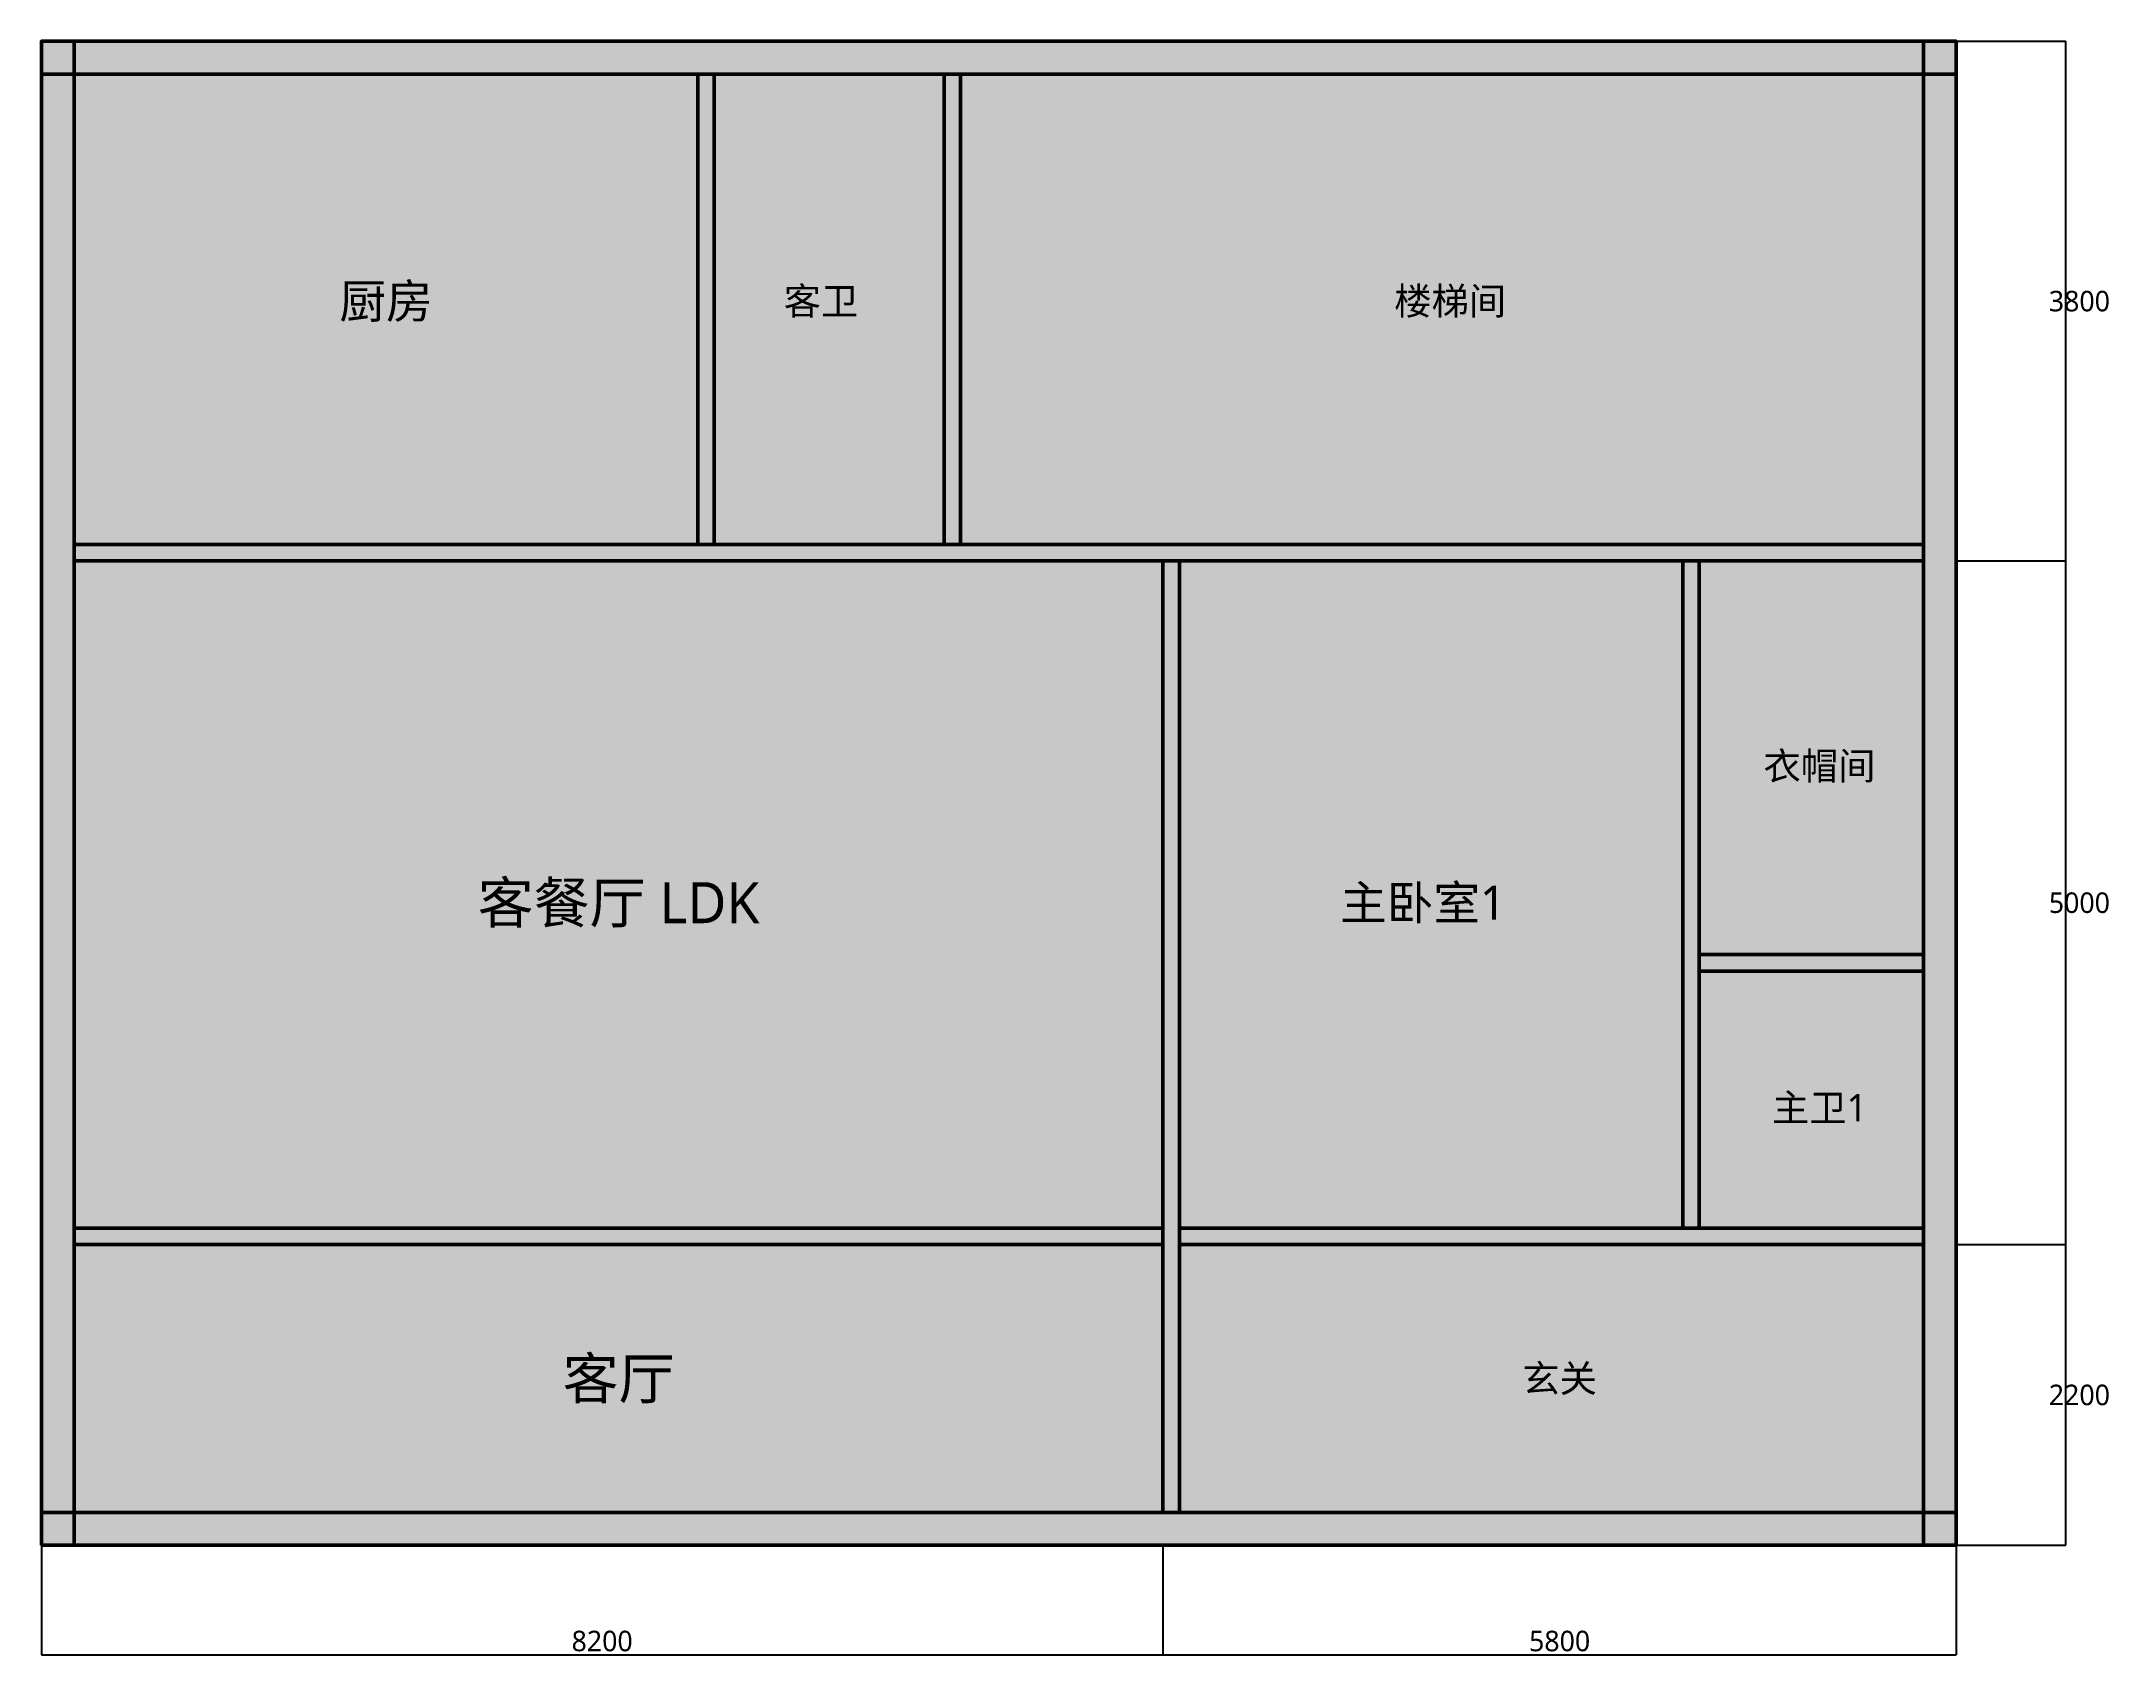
# Model space of a CAD drawing. Header units: millimetres. Extents: x 0 to 15114, y -800 to 11000.
import ezdxf
from ezdxf.enums import TextEntityAlignment as Align

# ---------------------------------------------------------------- set-up
doc = ezdxf.new("R2010")
doc.units = ezdxf.units.MM
for name, color, linetype in [('DIM', 1, 'Continuous'), ('ROOM-FILL', 150, 'Continuous'), ('TEXT', 250, 'Continuous'), ('WALL', 250, 'Continuous'), ('WALL-FILL', 250, 'Continuous')]:
    doc.layers.add(name, color=color, linetype=linetype)
doc.styles.add('CJK', font='NotoSansCJK-Regular.ttc')

msp = doc.modelspace()

# ---------------------------------------------------------------- hatches: boundary and pattern name
at = {"layer": 'ROOM-FILL'}
for points in [[(240, 7320), (4800, 7320), (4800, 10760), (240, 10760), (240, 7320)], [(4920, 7320), (6600, 7320), (6600, 10760), (4920, 10760), (4920, 7320)], [(6720, 7320), (13760, 7320), (13760, 10760), (6720, 10760), (6720, 7320)], [(240, 2320), (8200, 2320), (8200, 7200), (240, 7200), (240, 2320)], [(8320, 2320), (12000, 2320), (12000, 7200), (8320, 7200), (8320, 2320)], [(12120, 4320), (13760, 4320), (13760, 7200), (12120, 7200), (12120, 4320)], [(12120, 2320), (13760, 2320), (13760, 4200), (12120, 4200), (12120, 2320)], [(240, 240), (8200, 240), (8200, 2200), (240, 2200), (240, 240)], [(8320, 240), (13760, 240), (13760, 2200), (8320, 2200), (8320, 240)]]:
    msp.add_hatch(color=150, dxfattribs=at).paths.add_polyline_path(points)
at = {"layer": 'WALL-FILL'}
for points in [[(0, 10760), (14000, 10760), (14000, 11000), (0, 11000), (0, 10760)], [(0, 0), (240, 0), (240, 11000), (0, 11000), (0, 0)], [(13760, 0), (14000, 0), (14000, 11000), (13760, 11000), (13760, 0)], [(4800, 7320), (4920, 7320), (4920, 10760), (4800, 10760), (4800, 7320)], [(6600, 7320), (6720, 7320), (6720, 10760), (6600, 10760), (6600, 7320)], [(240, 7200), (13760, 7200), (13760, 7320), (240, 7320), (240, 7200)], [(8200, 240), (8320, 240), (8320, 7200), (8200, 7200), (8200, 240)], [(12000, 2320), (12120, 2320), (12120, 7200), (12000, 7200), (12000, 2320)], [(12120, 4200), (13760, 4200), (13760, 4320), (12120, 4320), (12120, 4200)], [(240, 2200), (8200, 2200), (8200, 2320), (240, 2320), (240, 2200)], [(8320, 2200), (13760, 2200), (13760, 2320), (8320, 2320), (8320, 2200)], [(0, 0), (14000, 0), (14000, 240), (0, 240), (0, 0)]]:
    msp.add_hatch(color=250, dxfattribs=at).paths.add_polyline_path(points)

# ---------------------------------------------------------------- linework, layer by layer
at = {"layer": 'DIM', "color": 1}
for p, q in [((14000, 11000), (14800, 11000)), ((14800, 7200), (14800, 11000)), ((14000, 7200), (14800, 7200)), ((14000, 7200), (14800, 7200)), ((14800, 2200), (14800, 7200)), ((14000, 2200), (14800, 2200)), ((14000, 2200), (14800, 2200)), ((14800, 0), (14800, 2200)), ((0, 0), (0, -800)), ((8200, 0), (8200, -800)), ((8200, 0), (8200, -800)), ((14000, 0), (14000, -800)), ((14000, 0), (14800, 0)), ((0, -800), (8200, -800)), ((8200, -800), (14000, -800))]:
    msp.add_line(p, q, dxfattribs=at)
at = {"layer": 'WALL', "color": 250, "lineweight": 50}
for points in [[(0, 10760), (14000, 10760), (14000, 11000), (0, 11000), (0, 10760)], [(0, 0), (240, 0), (240, 11000), (0, 11000), (0, 0)], [(13760, 0), (14000, 0), (14000, 11000), (13760, 11000), (13760, 0)], [(4800, 7320), (4920, 7320), (4920, 10760), (4800, 10760), (4800, 7320)], [(6600, 7320), (6720, 7320), (6720, 10760), (6600, 10760), (6600, 7320)], [(240, 7200), (13760, 7200), (13760, 7320), (240, 7320), (240, 7200)], [(8200, 240), (8320, 240), (8320, 7200), (8200, 7200), (8200, 240)], [(12000, 2320), (12120, 2320), (12120, 7200), (12000, 7200), (12000, 2320)], [(12120, 4200), (13760, 4200), (13760, 4320), (12120, 4320), (12120, 4200)], [(240, 2200), (8200, 2200), (8200, 2320), (240, 2320), (240, 2200)], [(8320, 2200), (13760, 2200), (13760, 2320), (8320, 2320), (8320, 2200)], [(0, 0), (14000, 0), (14000, 240), (0, 240), (0, 0)]]:
    msp.add_lwpolyline(points, close=True, dxfattribs=at)

# ---------------------------------------------------------------- texts
at = {"layer": 'DIM', "color": 1, "style": 'CJK'}
for s, p in [('3800', (14900, 9100)), ('5000', (14900, 4700)), ('2200', (14900, 1100)), ('8200', (4100, -700)), ('5800', (11100, -700))]:
    msp.add_text(s, height=150, dxfattribs=at).set_placement(p, align=Align.MIDDLE_CENTER)
at = {"layer": 'TEXT', "color": 250, "style": 'CJK'}
for s, height, p in [('厨房', 250, (2520, 9100)), ('客卫', 200, (5700, 9100)), ('楼梯间', 200, (10300, 9100)), ('衣帽间', 200, (13000, 5700)), ('客餐厅 LDK', 300, (4220, 4700)), ('主卧室1', 250, (10100, 4700)), ('主卫1', 200, (13000, 3200)), ('客厅', 300, (4220, 1220)), ('玄关', 200, (11100, 1220))]:
    msp.add_text(s, height=height, dxfattribs=at).set_placement(p, align=Align.MIDDLE_CENTER)

doc.saveas('drawing.dxf')
